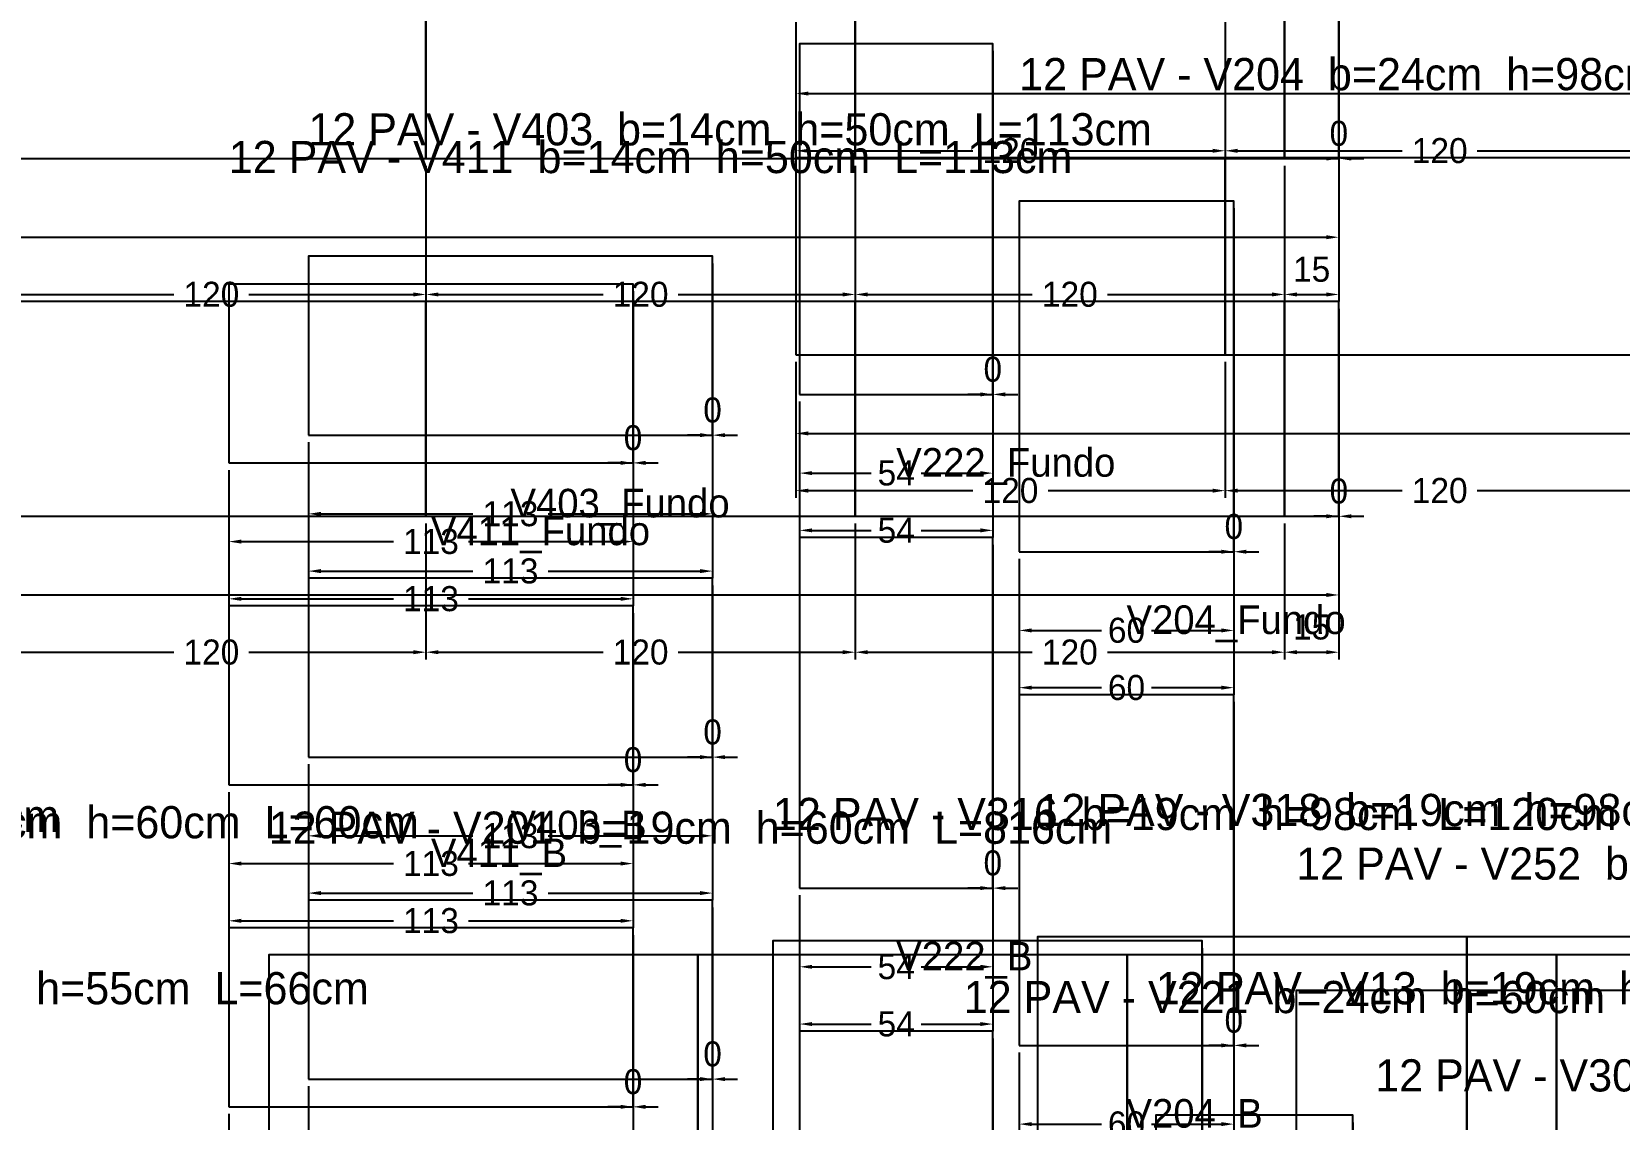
# Model space of a CAD drawing. Header units: metres. Extents: x 946 to 6411, y 1397 to 3666.
# Drawn here: x 2185.2 to 2629.1, y 2479.6 to 2783.5 of the extents above; entities that cross this region are included whole.
import ezdxf

# ---------------------------------------------------------------- set-up
doc = ezdxf.new("R2010")
doc.units = ezdxf.units.M
doc.layers.add('COTA', color=3, linetype='Continuous')
doc.dimstyles.new('COTA_VIG', dxfattribs={"dimtxt": 7, "dimasz": 3.5, "dimexe": 2, "dimexo": 2, "dimgap": 1.5, "dimtad": 1, "dimdec": 1, "dimcen": 2.5, "dimclrd": 3, "dimclre": 3, "dimclrt": 3, "dimazin": 3, "dimtfac": 1, "dimtmove": 0, "dimatfit": 3})

# ---------------------------------------------------------------- blocks, each defined once
blk = doc.blocks.new('_CLOSEDFILLED')
at = {"color": 0, "linetype": 'BYBLOCK'}
blk.add_solid([(-1, 0.16), (0, 0), (-1, -0.16)], dxfattribs=at)
blk = doc.blocks.new('*D364')
at = {"color": 3}
for p, q in [((2398.86, 2691.27), (2398.86, 2669.27)), ((3219.86, 2691.27), (3219.86, 2669.27)), ((2402.36, 2671.27), (2798.86, 2671.27)), ((2819.86, 2671.27), (3216.36, 2671.27))]:
    blk.add_line(p, q, dxfattribs=at)
at = {"layer": 'Defpoints'}
for p in [(2398.86, 2693.27), (3219.86, 2693.27), (2398.86, 2671.27)]:
    blk.add_point(p, dxfattribs=at)
at = {"layer": 'COTA', "color": 3, "xscale": 3.5, "yscale": 3.5, "rotation": 180}
blk.add_blockref('_CLOSEDFILLED', (2398.86, 2671.27), dxfattribs=at)
at = {"layer": 'COTA', "color": 3, "xscale": 3.5, "yscale": 3.5}
blk.add_blockref('_CLOSEDFILLED', (3219.86, 2671.27), dxfattribs=at)
at = {"layer": 'COTA', "color": 3, "insert": (2809.36, 2671.27), "char_height": 7, "attachment_point": 5}
blk.add_mtext('821', dxfattribs=at)
blk = doc.blocks.new('*D365')
at = {"color": 3}
for p, q in [((2398.86, 2691.27), (2398.86, 2653.27)), ((2518.86, 2691.27), (2518.86, 2653.27)), ((2402.36, 2655.27), (2448.36, 2655.27)), ((2469.36, 2655.27), (2515.36, 2655.27))]:
    blk.add_line(p, q, dxfattribs=at)
at = {"layer": 'Defpoints'}
for p in [(2398.86, 2693.27), (2518.86, 2693.27), (2398.86, 2655.27)]:
    blk.add_point(p, dxfattribs=at)
at = {"layer": 'COTA', "color": 3, "xscale": 3.5, "yscale": 3.5, "rotation": 180}
blk.add_blockref('_CLOSEDFILLED', (2398.86, 2655.27), dxfattribs=at)
at = {"layer": 'COTA', "color": 3, "xscale": 3.5, "yscale": 3.5}
blk.add_blockref('_CLOSEDFILLED', (2518.86, 2655.27), dxfattribs=at)
at = {"layer": 'COTA', "color": 3, "insert": (2458.86, 2655.27), "char_height": 7, "attachment_point": 5}
blk.add_mtext('120', dxfattribs=at)
blk = doc.blocks.new('*D366')
at = {"color": 3}
for p, q in [((2518.86, 2691.27), (2518.86, 2653.27)), ((2638.86, 2691.27), (2638.86, 2653.27)), ((2522.36, 2655.27), (2568.36, 2655.27)), ((2589.36, 2655.27), (2635.36, 2655.27))]:
    blk.add_line(p, q, dxfattribs=at)
at = {"layer": 'Defpoints'}
for p in [(2518.86, 2693.27), (2638.86, 2693.27), (2518.86, 2655.27)]:
    blk.add_point(p, dxfattribs=at)
at = {"layer": 'COTA', "color": 3, "xscale": 3.5, "yscale": 3.5, "rotation": 180}
blk.add_blockref('_CLOSEDFILLED', (2518.86, 2655.27), dxfattribs=at)
at = {"layer": 'COTA', "color": 3, "xscale": 3.5, "yscale": 3.5}
blk.add_blockref('_CLOSEDFILLED', (2638.86, 2655.27), dxfattribs=at)
at = {"layer": 'COTA', "color": 3, "insert": (2578.86, 2655.27), "char_height": 7, "attachment_point": 5}
blk.add_mtext('120', dxfattribs=at)
blk = doc.blocks.new('*D373')
at = {"color": 3}
for p, q in [((2398.86, 2786.27), (2398.86, 2764.27)), ((3219.86, 2786.27), (3219.86, 2764.27)), ((2402.36, 2766.27), (2798.86, 2766.27)), ((2819.86, 2766.27), (3216.36, 2766.27))]:
    blk.add_line(p, q, dxfattribs=at)
at = {"layer": 'Defpoints'}
for p in [(2398.86, 2788.27), (3219.86, 2788.27), (2398.86, 2766.27)]:
    blk.add_point(p, dxfattribs=at)
at = {"layer": 'COTA', "color": 3, "xscale": 3.5, "yscale": 3.5, "rotation": 180}
blk.add_blockref('_CLOSEDFILLED', (2398.86, 2766.27), dxfattribs=at)
at = {"layer": 'COTA', "color": 3, "xscale": 3.5, "yscale": 3.5}
blk.add_blockref('_CLOSEDFILLED', (3219.86, 2766.27), dxfattribs=at)
at = {"layer": 'COTA', "color": 3, "insert": (2809.36, 2766.27), "char_height": 7, "attachment_point": 5}
blk.add_mtext('821', dxfattribs=at)
blk = doc.blocks.new('*D374')
at = {"color": 3}
for p, q in [((2398.86, 2786.27), (2398.86, 2748.27)), ((2518.86, 2786.27), (2518.86, 2748.27)), ((2402.36, 2750.27), (2448.36, 2750.27)), ((2469.36, 2750.27), (2515.36, 2750.27))]:
    blk.add_line(p, q, dxfattribs=at)
at = {"layer": 'Defpoints'}
for p in [(2398.86, 2788.27), (2518.86, 2788.27), (2398.86, 2750.27)]:
    blk.add_point(p, dxfattribs=at)
at = {"layer": 'COTA', "color": 3, "xscale": 3.5, "yscale": 3.5, "rotation": 180}
blk.add_blockref('_CLOSEDFILLED', (2398.86, 2750.27), dxfattribs=at)
at = {"layer": 'COTA', "color": 3, "xscale": 3.5, "yscale": 3.5}
blk.add_blockref('_CLOSEDFILLED', (2518.86, 2750.27), dxfattribs=at)
at = {"layer": 'COTA', "color": 3, "insert": (2458.86, 2750.27), "char_height": 7, "attachment_point": 5}
blk.add_mtext('120', dxfattribs=at)
blk = doc.blocks.new('*D375')
at = {"color": 3}
for p, q in [((2518.86, 2786.27), (2518.86, 2748.27)), ((2638.86, 2786.27), (2638.86, 2748.27)), ((2522.36, 2750.27), (2568.36, 2750.27)), ((2589.36, 2750.27), (2635.36, 2750.27))]:
    blk.add_line(p, q, dxfattribs=at)
at = {"layer": 'Defpoints'}
for p in [(2518.86, 2788.27), (2638.86, 2788.27), (2518.86, 2750.27)]:
    blk.add_point(p, dxfattribs=at)
at = {"layer": 'COTA', "color": 3, "xscale": 3.5, "yscale": 3.5, "rotation": 180}
blk.add_blockref('_CLOSEDFILLED', (2518.86, 2750.27), dxfattribs=at)
at = {"layer": 'COTA', "color": 3, "xscale": 3.5, "yscale": 3.5}
blk.add_blockref('_CLOSEDFILLED', (2638.86, 2750.27), dxfattribs=at)
at = {"layer": 'COTA', "color": 3, "insert": (2578.86, 2750.27), "char_height": 7, "attachment_point": 5}
blk.add_mtext('120', dxfattribs=at)
blk = doc.blocks.new('*D841')
at = {"color": 3}
for p, q in [((2461.3, 2498.2), (2461.3, 2476.2)), ((2521.3, 2498.2), (2521.3, 2476.2)), ((2464.8, 2478.2), (2484.3, 2478.2)), ((2498.3, 2478.2), (2517.8, 2478.2))]:
    blk.add_line(p, q, dxfattribs=at)
at = {"layer": 'Defpoints'}
for p in [(2461.3, 2500.2), (2521.3, 2500.2), (2461.3, 2478.2)]:
    blk.add_point(p, dxfattribs=at)
at = {"layer": 'COTA', "color": 3, "xscale": 3.5, "yscale": 3.5, "rotation": 180}
blk.add_blockref('_CLOSEDFILLED', (2461.3, 2478.2), dxfattribs=at)
at = {"layer": 'COTA', "color": 3, "xscale": 3.5, "yscale": 3.5}
blk.add_blockref('_CLOSEDFILLED', (2521.3, 2478.2), dxfattribs=at)
at = {"layer": 'COTA', "color": 3, "insert": (2491.3, 2478.2), "char_height": 7, "attachment_point": 5}
blk.add_mtext('60', dxfattribs=at)
blk = doc.blocks.new('*D842')
at = {"color": 3}
for p, q in [((2461.3, 2498.2), (2461.3, 2460.2)), ((2521.3, 2498.2), (2521.3, 2460.2)), ((2464.8, 2462.2), (2484.3, 2462.2)), ((2498.3, 2462.2), (2517.8, 2462.2))]:
    blk.add_line(p, q, dxfattribs=at)
at = {"layer": 'Defpoints'}
for p in [(2461.3, 2500.2), (2521.3, 2500.2), (2461.3, 2462.2)]:
    blk.add_point(p, dxfattribs=at)
at = {"layer": 'COTA', "color": 3, "xscale": 3.5, "yscale": 3.5, "rotation": 180}
blk.add_blockref('_CLOSEDFILLED', (2461.3, 2462.2), dxfattribs=at)
at = {"layer": 'COTA', "color": 3, "xscale": 3.5, "yscale": 3.5}
blk.add_blockref('_CLOSEDFILLED', (2521.3, 2462.2), dxfattribs=at)
at = {"layer": 'COTA', "color": 3, "insert": (2491.3, 2462.2), "char_height": 7, "attachment_point": 5}
blk.add_mtext('60', dxfattribs=at)
blk = doc.blocks.new('*D844')
at = {"color": 3}
for p, q in [((2461.3, 2636.2), (2461.3, 2614.2)), ((2521.3, 2636.2), (2521.3, 2614.2)), ((2464.8, 2616.2), (2484.3, 2616.2)), ((2498.3, 2616.2), (2517.8, 2616.2))]:
    blk.add_line(p, q, dxfattribs=at)
at = {"layer": 'Defpoints'}
for p in [(2461.3, 2638.2), (2521.3, 2638.2), (2461.3, 2616.2)]:
    blk.add_point(p, dxfattribs=at)
at = {"layer": 'COTA', "color": 3, "xscale": 3.5, "yscale": 3.5, "rotation": 180}
blk.add_blockref('_CLOSEDFILLED', (2461.3, 2616.2), dxfattribs=at)
at = {"layer": 'COTA', "color": 3, "xscale": 3.5, "yscale": 3.5}
blk.add_blockref('_CLOSEDFILLED', (2521.3, 2616.2), dxfattribs=at)
at = {"layer": 'COTA', "color": 3, "insert": (2491.3, 2616.2), "char_height": 7, "attachment_point": 5}
blk.add_mtext('60', dxfattribs=at)
blk = doc.blocks.new('*D845')
at = {"color": 3}
for p, q in [((2461.3, 2636.2), (2461.3, 2598.2)), ((2521.3, 2636.2), (2521.3, 2598.2)), ((2464.8, 2600.2), (2484.3, 2600.2)), ((2498.3, 2600.2), (2517.8, 2600.2))]:
    blk.add_line(p, q, dxfattribs=at)
at = {"layer": 'Defpoints'}
for p in [(2461.3, 2638.2), (2521.3, 2638.2), (2461.3, 2600.2)]:
    blk.add_point(p, dxfattribs=at)
at = {"layer": 'COTA', "color": 3, "xscale": 3.5, "yscale": 3.5, "rotation": 180}
blk.add_blockref('_CLOSEDFILLED', (2461.3, 2600.2), dxfattribs=at)
at = {"layer": 'COTA', "color": 3, "xscale": 3.5, "yscale": 3.5}
blk.add_blockref('_CLOSEDFILLED', (2521.3, 2600.2), dxfattribs=at)
at = {"layer": 'COTA', "color": 3, "insert": (2491.3, 2600.2), "char_height": 7, "attachment_point": 5}
blk.add_mtext('60', dxfattribs=at)
blk = doc.blocks.new('*D1027')
at = {"color": 3}
for p, q in [((2399.92, 2542.17), (2399.92, 2520.17)), ((2453.92, 2542.17), (2453.92, 2520.17)), ((2403.42, 2522.17), (2419.92, 2522.17)), ((2433.92, 2522.17), (2450.42, 2522.17))]:
    blk.add_line(p, q, dxfattribs=at)
at = {"layer": 'Defpoints'}
for p in [(2399.92, 2544.17), (2453.92, 2544.17), (2399.92, 2522.17)]:
    blk.add_point(p, dxfattribs=at)
at = {"layer": 'COTA', "color": 3, "xscale": 3.5, "yscale": 3.5, "rotation": 180}
blk.add_blockref('_CLOSEDFILLED', (2399.92, 2522.17), dxfattribs=at)
at = {"layer": 'COTA', "color": 3, "xscale": 3.5, "yscale": 3.5}
blk.add_blockref('_CLOSEDFILLED', (2453.92, 2522.17), dxfattribs=at)
at = {"layer": 'COTA', "color": 3, "insert": (2426.92, 2522.17), "char_height": 7, "attachment_point": 5}
blk.add_mtext('54', dxfattribs=at)
blk = doc.blocks.new('*D1028')
at = {"color": 3}
for p, q in [((2399.92, 2542.17), (2399.92, 2504.17)), ((2453.92, 2542.17), (2453.92, 2504.17)), ((2403.42, 2506.17), (2419.92, 2506.17)), ((2433.92, 2506.17), (2450.42, 2506.17))]:
    blk.add_line(p, q, dxfattribs=at)
at = {"layer": 'Defpoints'}
for p in [(2399.92, 2544.17), (2453.92, 2544.17), (2399.92, 2506.17)]:
    blk.add_point(p, dxfattribs=at)
at = {"layer": 'COTA', "color": 3, "xscale": 3.5, "yscale": 3.5, "rotation": 180}
blk.add_blockref('_CLOSEDFILLED', (2399.92, 2506.17), dxfattribs=at)
at = {"layer": 'COTA', "color": 3, "xscale": 3.5, "yscale": 3.5}
blk.add_blockref('_CLOSEDFILLED', (2453.92, 2506.17), dxfattribs=at)
at = {"layer": 'COTA', "color": 3, "insert": (2426.92, 2506.17), "char_height": 7, "attachment_point": 5}
blk.add_mtext('54', dxfattribs=at)
blk = doc.blocks.new('*D1030')
at = {"color": 3}
for p, q in [((2399.92, 2680.17), (2399.92, 2658.17)), ((2453.92, 2680.17), (2453.92, 2658.17)), ((2403.42, 2660.17), (2419.92, 2660.17)), ((2433.92, 2660.17), (2450.42, 2660.17))]:
    blk.add_line(p, q, dxfattribs=at)
at = {"layer": 'Defpoints'}
for p in [(2399.92, 2682.17), (2453.92, 2682.17), (2399.92, 2660.17)]:
    blk.add_point(p, dxfattribs=at)
at = {"layer": 'COTA', "color": 3, "xscale": 3.5, "yscale": 3.5, "rotation": 180}
blk.add_blockref('_CLOSEDFILLED', (2399.92, 2660.17), dxfattribs=at)
at = {"layer": 'COTA', "color": 3, "xscale": 3.5, "yscale": 3.5}
blk.add_blockref('_CLOSEDFILLED', (2453.92, 2660.17), dxfattribs=at)
at = {"layer": 'COTA', "color": 3, "insert": (2426.92, 2660.17), "char_height": 7, "attachment_point": 5}
blk.add_mtext('54', dxfattribs=at)
blk = doc.blocks.new('*D1031')
at = {"color": 3}
for p, q in [((2399.92, 2680.17), (2399.92, 2642.17)), ((2453.92, 2680.17), (2453.92, 2642.17)), ((2403.42, 2644.17), (2419.92, 2644.17)), ((2433.92, 2644.17), (2450.42, 2644.17))]:
    blk.add_line(p, q, dxfattribs=at)
at = {"layer": 'Defpoints'}
for p in [(2399.92, 2682.17), (2453.92, 2682.17), (2399.92, 2644.17)]:
    blk.add_point(p, dxfattribs=at)
at = {"layer": 'COTA', "color": 3, "xscale": 3.5, "yscale": 3.5, "rotation": 180}
blk.add_blockref('_CLOSEDFILLED', (2399.92, 2644.17), dxfattribs=at)
at = {"layer": 'COTA', "color": 3, "xscale": 3.5, "yscale": 3.5}
blk.add_blockref('_CLOSEDFILLED', (2453.92, 2644.17), dxfattribs=at)
at = {"layer": 'COTA', "color": 3, "insert": (2426.92, 2644.17), "char_height": 7, "attachment_point": 5}
blk.add_mtext('54', dxfattribs=at)
blk = doc.blocks.new('*D1717')
at = {"color": 3}
for p, q in [((1695.46, 2646.11), (1695.46, 2624.11)), ((2550.66, 2646.11), (2550.66, 2624.11)), ((1698.96, 2626.11), (2112.56, 2626.11)), ((2133.56, 2626.11), (2547.16, 2626.11))]:
    blk.add_line(p, q, dxfattribs=at)
at = {"layer": 'Defpoints'}
for p in [(1695.46, 2648.11), (2550.66, 2648.11), (1695.46, 2626.11)]:
    blk.add_point(p, dxfattribs=at)
at = {"layer": 'COTA', "color": 3, "xscale": 3.5, "yscale": 3.5, "rotation": 180}
blk.add_blockref('_CLOSEDFILLED', (1695.46, 2626.11), dxfattribs=at)
at = {"layer": 'COTA', "color": 3, "xscale": 3.5, "yscale": 3.5}
blk.add_blockref('_CLOSEDFILLED', (2550.66, 2626.11), dxfattribs=at)
at = {"layer": 'COTA', "color": 3, "insert": (2123.06, 2626.11), "char_height": 7, "attachment_point": 5}
blk.add_mtext('855', dxfattribs=at)
blk = doc.blocks.new('*D1722')
at = {"color": 3}
for p, q in [((2175.46, 2646.11), (2175.46, 2608.11)), ((2295.46, 2646.11), (2295.46, 2608.11)), ((2178.96, 2610.11), (2224.96, 2610.11)), ((2245.96, 2610.11), (2291.96, 2610.11))]:
    blk.add_line(p, q, dxfattribs=at)
at = {"layer": 'Defpoints'}
for p in [(2175.46, 2648.11), (2295.46, 2648.11), (2175.46, 2610.11)]:
    blk.add_point(p, dxfattribs=at)
at = {"layer": 'COTA', "color": 3, "xscale": 3.5, "yscale": 3.5, "rotation": 180}
blk.add_blockref('_CLOSEDFILLED', (2175.46, 2610.11), dxfattribs=at)
at = {"layer": 'COTA', "color": 3, "xscale": 3.5, "yscale": 3.5}
blk.add_blockref('_CLOSEDFILLED', (2295.46, 2610.11), dxfattribs=at)
at = {"layer": 'COTA', "color": 3, "insert": (2235.46, 2610.11), "char_height": 7, "attachment_point": 5}
blk.add_mtext('120', dxfattribs=at)
blk = doc.blocks.new('*D1723')
at = {"color": 3}
for p, q in [((2295.46, 2646.11), (2295.46, 2608.11)), ((2415.46, 2646.11), (2415.46, 2608.11)), ((2298.96, 2610.11), (2344.96, 2610.11)), ((2365.96, 2610.11), (2411.96, 2610.11))]:
    blk.add_line(p, q, dxfattribs=at)
at = {"layer": 'Defpoints'}
for p in [(2295.46, 2648.11), (2415.46, 2648.11), (2295.46, 2610.11)]:
    blk.add_point(p, dxfattribs=at)
at = {"layer": 'COTA', "color": 3, "xscale": 3.5, "yscale": 3.5, "rotation": 180}
blk.add_blockref('_CLOSEDFILLED', (2295.46, 2610.11), dxfattribs=at)
at = {"layer": 'COTA', "color": 3, "xscale": 3.5, "yscale": 3.5}
blk.add_blockref('_CLOSEDFILLED', (2415.46, 2610.11), dxfattribs=at)
at = {"layer": 'COTA', "color": 3, "insert": (2355.46, 2610.11), "char_height": 7, "attachment_point": 5}
blk.add_mtext('120', dxfattribs=at)
blk = doc.blocks.new('*D1724')
at = {"color": 3}
for p, q in [((2415.46, 2646.11), (2415.46, 2608.11)), ((2535.46, 2646.11), (2535.46, 2608.11)), ((2418.96, 2610.11), (2464.96, 2610.11)), ((2485.96, 2610.11), (2531.96, 2610.11))]:
    blk.add_line(p, q, dxfattribs=at)
at = {"layer": 'Defpoints'}
for p in [(2415.46, 2648.11), (2535.46, 2648.11), (2415.46, 2610.11)]:
    blk.add_point(p, dxfattribs=at)
at = {"layer": 'COTA', "color": 3, "xscale": 3.5, "yscale": 3.5, "rotation": 180}
blk.add_blockref('_CLOSEDFILLED', (2415.46, 2610.11), dxfattribs=at)
at = {"layer": 'COTA', "color": 3, "xscale": 3.5, "yscale": 3.5}
blk.add_blockref('_CLOSEDFILLED', (2535.46, 2610.11), dxfattribs=at)
at = {"layer": 'COTA', "color": 3, "insert": (2475.46, 2610.11), "char_height": 7, "attachment_point": 5}
blk.add_mtext('120', dxfattribs=at)
blk = doc.blocks.new('*D1725')
at = {"color": 3}
for p, q in [((2535.46, 2646.11), (2535.46, 2608.11)), ((2550.66, 2646.11), (2550.66, 2608.11)), ((2538.96, 2610.11), (2547.16, 2610.11))]:
    blk.add_line(p, q, dxfattribs=at)
at = {"layer": 'Defpoints'}
for p in [(2535.46, 2648.11), (2550.66, 2648.11), (2535.46, 2610.11)]:
    blk.add_point(p, dxfattribs=at)
at = {"layer": 'COTA', "color": 3, "xscale": 3.5, "yscale": 3.5, "rotation": 180}
blk.add_blockref('_CLOSEDFILLED', (2535.46, 2610.11), dxfattribs=at)
at = {"layer": 'COTA', "color": 3, "xscale": 3.5, "yscale": 3.5}
blk.add_blockref('_CLOSEDFILLED', (2550.66, 2610.11), dxfattribs=at)
at = {"layer": 'COTA', "color": 3, "insert": (2543.06, 2617.11), "char_height": 7, "attachment_point": 5}
blk.add_mtext('15', dxfattribs=at)
blk = doc.blocks.new('*D1727')
at = {"color": 3}
for p, q in [((1695.46, 2746.11), (1695.46, 2724.11)), ((2550.66, 2746.11), (2550.66, 2724.11)), ((1698.96, 2726.11), (2112.56, 2726.11)), ((2133.56, 2726.11), (2547.16, 2726.11))]:
    blk.add_line(p, q, dxfattribs=at)
at = {"layer": 'Defpoints'}
for p in [(1695.46, 2748.11), (2550.66, 2748.11), (1695.46, 2726.11)]:
    blk.add_point(p, dxfattribs=at)
at = {"layer": 'COTA', "color": 3, "xscale": 3.5, "yscale": 3.5, "rotation": 180}
blk.add_blockref('_CLOSEDFILLED', (1695.46, 2726.11), dxfattribs=at)
at = {"layer": 'COTA', "color": 3, "xscale": 3.5, "yscale": 3.5}
blk.add_blockref('_CLOSEDFILLED', (2550.66, 2726.11), dxfattribs=at)
at = {"layer": 'COTA', "color": 3, "insert": (2123.06, 2726.11), "char_height": 7, "attachment_point": 5}
blk.add_mtext('855', dxfattribs=at)
blk = doc.blocks.new('*D1732')
at = {"color": 3}
for p, q in [((2175.46, 2746.11), (2175.46, 2708.11)), ((2295.46, 2746.11), (2295.46, 2708.11)), ((2178.96, 2710.11), (2224.96, 2710.11)), ((2245.96, 2710.11), (2291.96, 2710.11))]:
    blk.add_line(p, q, dxfattribs=at)
at = {"layer": 'Defpoints'}
for p in [(2175.46, 2748.11), (2295.46, 2748.11), (2175.46, 2710.11)]:
    blk.add_point(p, dxfattribs=at)
at = {"layer": 'COTA', "color": 3, "xscale": 3.5, "yscale": 3.5, "rotation": 180}
blk.add_blockref('_CLOSEDFILLED', (2175.46, 2710.11), dxfattribs=at)
at = {"layer": 'COTA', "color": 3, "xscale": 3.5, "yscale": 3.5}
blk.add_blockref('_CLOSEDFILLED', (2295.46, 2710.11), dxfattribs=at)
at = {"layer": 'COTA', "color": 3, "insert": (2235.46, 2710.11), "char_height": 7, "attachment_point": 5}
blk.add_mtext('120', dxfattribs=at)
blk = doc.blocks.new('*D1733')
at = {"color": 3}
for p, q in [((2295.46, 2746.11), (2295.46, 2708.11)), ((2415.46, 2746.11), (2415.46, 2708.11)), ((2298.96, 2710.11), (2344.96, 2710.11)), ((2365.96, 2710.11), (2411.96, 2710.11))]:
    blk.add_line(p, q, dxfattribs=at)
at = {"layer": 'Defpoints'}
for p in [(2295.46, 2748.11), (2415.46, 2748.11), (2295.46, 2710.11)]:
    blk.add_point(p, dxfattribs=at)
at = {"layer": 'COTA', "color": 3, "xscale": 3.5, "yscale": 3.5, "rotation": 180}
blk.add_blockref('_CLOSEDFILLED', (2295.46, 2710.11), dxfattribs=at)
at = {"layer": 'COTA', "color": 3, "xscale": 3.5, "yscale": 3.5}
blk.add_blockref('_CLOSEDFILLED', (2415.46, 2710.11), dxfattribs=at)
at = {"layer": 'COTA', "color": 3, "insert": (2355.46, 2710.11), "char_height": 7, "attachment_point": 5}
blk.add_mtext('120', dxfattribs=at)
blk = doc.blocks.new('*D1734')
at = {"color": 3}
for p, q in [((2415.46, 2746.11), (2415.46, 2708.11)), ((2535.46, 2746.11), (2535.46, 2708.11)), ((2418.96, 2710.11), (2464.96, 2710.11)), ((2485.96, 2710.11), (2531.96, 2710.11))]:
    blk.add_line(p, q, dxfattribs=at)
at = {"layer": 'Defpoints'}
for p in [(2415.46, 2748.11), (2535.46, 2748.11), (2415.46, 2710.11)]:
    blk.add_point(p, dxfattribs=at)
at = {"layer": 'COTA', "color": 3, "xscale": 3.5, "yscale": 3.5, "rotation": 180}
blk.add_blockref('_CLOSEDFILLED', (2415.46, 2710.11), dxfattribs=at)
at = {"layer": 'COTA', "color": 3, "xscale": 3.5, "yscale": 3.5}
blk.add_blockref('_CLOSEDFILLED', (2535.46, 2710.11), dxfattribs=at)
at = {"layer": 'COTA', "color": 3, "insert": (2475.46, 2710.11), "char_height": 7, "attachment_point": 5}
blk.add_mtext('120', dxfattribs=at)
blk = doc.blocks.new('*D1735')
at = {"color": 3}
for p, q in [((2535.46, 2746.11), (2535.46, 2708.11)), ((2550.66, 2746.11), (2550.66, 2708.11)), ((2538.96, 2710.11), (2547.16, 2710.11))]:
    blk.add_line(p, q, dxfattribs=at)
at = {"layer": 'Defpoints'}
for p in [(2535.46, 2748.11), (2550.66, 2748.11), (2535.46, 2710.11)]:
    blk.add_point(p, dxfattribs=at)
at = {"layer": 'COTA', "color": 3, "xscale": 3.5, "yscale": 3.5, "rotation": 180}
blk.add_blockref('_CLOSEDFILLED', (2535.46, 2710.11), dxfattribs=at)
at = {"layer": 'COTA', "color": 3, "xscale": 3.5, "yscale": 3.5}
blk.add_blockref('_CLOSEDFILLED', (2550.66, 2710.11), dxfattribs=at)
at = {"layer": 'COTA', "color": 3, "insert": (2543.06, 2717.11), "char_height": 7, "attachment_point": 5}
blk.add_mtext('15', dxfattribs=at)
blk = doc.blocks.new('*D1762')
at = {"color": 3}
for p, q in [((2262.58, 2488.78), (2262.58, 2466.78)), ((2375.58, 2488.78), (2375.58, 2466.78)), ((2266.08, 2468.78), (2308.58, 2468.78)), ((2329.58, 2468.78), (2372.08, 2468.78))]:
    blk.add_line(p, q, dxfattribs=at)
at = {"layer": 'Defpoints'}
for p in [(2262.58, 2490.78), (2375.58, 2490.78), (2262.58, 2468.78)]:
    blk.add_point(p, dxfattribs=at)
at = {"layer": 'COTA', "color": 3, "xscale": 3.5, "yscale": 3.5, "rotation": 180}
blk.add_blockref('_CLOSEDFILLED', (2262.58, 2468.78), dxfattribs=at)
at = {"layer": 'COTA', "color": 3, "xscale": 3.5, "yscale": 3.5}
blk.add_blockref('_CLOSEDFILLED', (2375.58, 2468.78), dxfattribs=at)
at = {"layer": 'COTA', "color": 3, "insert": (2319.08, 2468.78), "char_height": 7, "attachment_point": 5}
blk.add_mtext('113', dxfattribs=at)
blk = doc.blocks.new('*D1763')
at = {"color": 3}
for p, q in [((2262.58, 2488.78), (2262.58, 2450.78)), ((2375.58, 2488.78), (2375.58, 2450.78)), ((2266.08, 2452.78), (2308.58, 2452.78)), ((2329.58, 2452.78), (2372.08, 2452.78))]:
    blk.add_line(p, q, dxfattribs=at)
at = {"layer": 'Defpoints'}
for p in [(2262.58, 2490.78), (2375.58, 2490.78), (2262.58, 2452.78)]:
    blk.add_point(p, dxfattribs=at)
at = {"layer": 'COTA', "color": 3, "xscale": 3.5, "yscale": 3.5, "rotation": 180}
blk.add_blockref('_CLOSEDFILLED', (2262.58, 2452.78), dxfattribs=at)
at = {"layer": 'COTA', "color": 3, "xscale": 3.5, "yscale": 3.5}
blk.add_blockref('_CLOSEDFILLED', (2375.58, 2452.78), dxfattribs=at)
at = {"layer": 'COTA', "color": 3, "insert": (2319.08, 2452.78), "char_height": 7, "attachment_point": 5}
blk.add_mtext('113', dxfattribs=at)
blk = doc.blocks.new('*D1765')
at = {"color": 3}
for p, q in [((2262.58, 2578.78), (2262.58, 2556.78)), ((2375.58, 2578.78), (2375.58, 2556.78)), ((2266.08, 2558.78), (2308.58, 2558.78)), ((2329.58, 2558.78), (2372.08, 2558.78))]:
    blk.add_line(p, q, dxfattribs=at)
at = {"layer": 'Defpoints'}
for p in [(2262.58, 2580.78), (2375.58, 2580.78), (2262.58, 2558.78)]:
    blk.add_point(p, dxfattribs=at)
at = {"layer": 'COTA', "color": 3, "xscale": 3.5, "yscale": 3.5, "rotation": 180}
blk.add_blockref('_CLOSEDFILLED', (2262.58, 2558.78), dxfattribs=at)
at = {"layer": 'COTA', "color": 3, "xscale": 3.5, "yscale": 3.5}
blk.add_blockref('_CLOSEDFILLED', (2375.58, 2558.78), dxfattribs=at)
at = {"layer": 'COTA', "color": 3, "insert": (2319.08, 2558.78), "char_height": 7, "attachment_point": 5}
blk.add_mtext('113', dxfattribs=at)
blk = doc.blocks.new('*D1766')
at = {"color": 3}
for p, q in [((2262.58, 2578.78), (2262.58, 2540.78)), ((2375.58, 2578.78), (2375.58, 2540.78)), ((2266.08, 2542.78), (2308.58, 2542.78)), ((2329.58, 2542.78), (2372.08, 2542.78))]:
    blk.add_line(p, q, dxfattribs=at)
at = {"layer": 'Defpoints'}
for p in [(2262.58, 2580.78), (2375.58, 2580.78), (2262.58, 2542.78)]:
    blk.add_point(p, dxfattribs=at)
at = {"layer": 'COTA', "color": 3, "xscale": 3.5, "yscale": 3.5, "rotation": 180}
blk.add_blockref('_CLOSEDFILLED', (2262.58, 2542.78), dxfattribs=at)
at = {"layer": 'COTA', "color": 3, "xscale": 3.5, "yscale": 3.5}
blk.add_blockref('_CLOSEDFILLED', (2375.58, 2542.78), dxfattribs=at)
at = {"layer": 'COTA', "color": 3, "insert": (2319.08, 2542.78), "char_height": 7, "attachment_point": 5}
blk.add_mtext('113', dxfattribs=at)
blk = doc.blocks.new('*D1768')
at = {"color": 3}
for p, q in [((2262.58, 2668.78), (2262.58, 2646.78)), ((2375.58, 2668.78), (2375.58, 2646.78)), ((2266.08, 2648.78), (2308.58, 2648.78)), ((2329.58, 2648.78), (2372.08, 2648.78))]:
    blk.add_line(p, q, dxfattribs=at)
at = {"layer": 'Defpoints'}
for p in [(2262.58, 2670.78), (2375.58, 2670.78), (2262.58, 2648.78)]:
    blk.add_point(p, dxfattribs=at)
at = {"layer": 'COTA', "color": 3, "xscale": 3.5, "yscale": 3.5, "rotation": 180}
blk.add_blockref('_CLOSEDFILLED', (2262.58, 2648.78), dxfattribs=at)
at = {"layer": 'COTA', "color": 3, "xscale": 3.5, "yscale": 3.5}
blk.add_blockref('_CLOSEDFILLED', (2375.58, 2648.78), dxfattribs=at)
at = {"layer": 'COTA', "color": 3, "insert": (2319.08, 2648.78), "char_height": 7, "attachment_point": 5}
blk.add_mtext('113', dxfattribs=at)
blk = doc.blocks.new('*D1769')
at = {"color": 3}
for p, q in [((2262.58, 2668.78), (2262.58, 2630.78)), ((2375.58, 2668.78), (2375.58, 2630.78)), ((2266.08, 2632.78), (2308.58, 2632.78)), ((2329.58, 2632.78), (2372.08, 2632.78))]:
    blk.add_line(p, q, dxfattribs=at)
at = {"layer": 'Defpoints'}
for p in [(2262.58, 2670.78), (2375.58, 2670.78), (2262.58, 2632.78)]:
    blk.add_point(p, dxfattribs=at)
at = {"layer": 'COTA', "color": 3, "xscale": 3.5, "yscale": 3.5, "rotation": 180}
blk.add_blockref('_CLOSEDFILLED', (2262.58, 2632.78), dxfattribs=at)
at = {"layer": 'COTA', "color": 3, "xscale": 3.5, "yscale": 3.5}
blk.add_blockref('_CLOSEDFILLED', (2375.58, 2632.78), dxfattribs=at)
at = {"layer": 'COTA', "color": 3, "insert": (2319.08, 2632.78), "char_height": 7, "attachment_point": 5}
blk.add_mtext('113', dxfattribs=at)
blk = doc.blocks.new('*D1924')
at = {"color": 3}
for p, q in [((2240.34, 2481.03), (2240.34, 2459.03)), ((2353.34, 2481.03), (2353.34, 2459.03)), ((2243.84, 2461.03), (2286.34, 2461.03)), ((2307.34, 2461.03), (2349.84, 2461.03))]:
    blk.add_line(p, q, dxfattribs=at)
at = {"layer": 'Defpoints'}
for p in [(2240.34, 2483.03), (2353.34, 2483.03), (2240.34, 2461.03)]:
    blk.add_point(p, dxfattribs=at)
at = {"layer": 'COTA', "color": 3, "xscale": 3.5, "yscale": 3.5, "rotation": 180}
blk.add_blockref('_CLOSEDFILLED', (2240.34, 2461.03), dxfattribs=at)
at = {"layer": 'COTA', "color": 3, "xscale": 3.5, "yscale": 3.5}
blk.add_blockref('_CLOSEDFILLED', (2353.34, 2461.03), dxfattribs=at)
at = {"layer": 'COTA', "color": 3, "insert": (2296.84, 2461.03), "char_height": 7, "attachment_point": 5}
blk.add_mtext('113', dxfattribs=at)
blk = doc.blocks.new('*D1925')
at = {"color": 3}
for p, q in [((2240.34, 2481.03), (2240.34, 2443.03)), ((2353.34, 2481.03), (2353.34, 2443.03)), ((2243.84, 2445.03), (2286.34, 2445.03)), ((2307.34, 2445.03), (2349.84, 2445.03))]:
    blk.add_line(p, q, dxfattribs=at)
at = {"layer": 'Defpoints'}
for p in [(2240.34, 2483.03), (2353.34, 2483.03), (2240.34, 2445.03)]:
    blk.add_point(p, dxfattribs=at)
at = {"layer": 'COTA', "color": 3, "xscale": 3.5, "yscale": 3.5, "rotation": 180}
blk.add_blockref('_CLOSEDFILLED', (2240.34, 2445.03), dxfattribs=at)
at = {"layer": 'COTA', "color": 3, "xscale": 3.5, "yscale": 3.5}
blk.add_blockref('_CLOSEDFILLED', (2353.34, 2445.03), dxfattribs=at)
at = {"layer": 'COTA', "color": 3, "insert": (2296.84, 2445.03), "char_height": 7, "attachment_point": 5}
blk.add_mtext('113', dxfattribs=at)
blk = doc.blocks.new('*D1927')
at = {"color": 3}
for p, q in [((2240.34, 2571.03), (2240.34, 2549.03)), ((2353.34, 2571.03), (2353.34, 2549.03)), ((2243.84, 2551.03), (2286.34, 2551.03)), ((2307.34, 2551.03), (2349.84, 2551.03))]:
    blk.add_line(p, q, dxfattribs=at)
at = {"layer": 'Defpoints'}
for p in [(2240.34, 2573.03), (2353.34, 2573.03), (2240.34, 2551.03)]:
    blk.add_point(p, dxfattribs=at)
at = {"layer": 'COTA', "color": 3, "xscale": 3.5, "yscale": 3.5, "rotation": 180}
blk.add_blockref('_CLOSEDFILLED', (2240.34, 2551.03), dxfattribs=at)
at = {"layer": 'COTA', "color": 3, "xscale": 3.5, "yscale": 3.5}
blk.add_blockref('_CLOSEDFILLED', (2353.34, 2551.03), dxfattribs=at)
at = {"layer": 'COTA', "color": 3, "insert": (2296.84, 2551.03), "char_height": 7, "attachment_point": 5}
blk.add_mtext('113', dxfattribs=at)
blk = doc.blocks.new('*D1928')
at = {"color": 3}
for p, q in [((2240.34, 2571.03), (2240.34, 2533.03)), ((2353.34, 2571.03), (2353.34, 2533.03)), ((2243.84, 2535.03), (2286.34, 2535.03)), ((2307.34, 2535.03), (2349.84, 2535.03))]:
    blk.add_line(p, q, dxfattribs=at)
at = {"layer": 'Defpoints'}
for p in [(2240.34, 2573.03), (2353.34, 2573.03), (2240.34, 2535.03)]:
    blk.add_point(p, dxfattribs=at)
at = {"layer": 'COTA', "color": 3, "xscale": 3.5, "yscale": 3.5, "rotation": 180}
blk.add_blockref('_CLOSEDFILLED', (2240.34, 2535.03), dxfattribs=at)
at = {"layer": 'COTA', "color": 3, "xscale": 3.5, "yscale": 3.5}
blk.add_blockref('_CLOSEDFILLED', (2353.34, 2535.03), dxfattribs=at)
at = {"layer": 'COTA', "color": 3, "insert": (2296.84, 2535.03), "char_height": 7, "attachment_point": 5}
blk.add_mtext('113', dxfattribs=at)
blk = doc.blocks.new('*D1930')
at = {"color": 3}
for p, q in [((2240.34, 2661.03), (2240.34, 2639.03)), ((2353.34, 2661.03), (2353.34, 2639.03)), ((2243.84, 2641.03), (2286.34, 2641.03)), ((2307.34, 2641.03), (2349.84, 2641.03))]:
    blk.add_line(p, q, dxfattribs=at)
at = {"layer": 'Defpoints'}
for p in [(2240.34, 2663.03), (2353.34, 2663.03), (2240.34, 2641.03)]:
    blk.add_point(p, dxfattribs=at)
at = {"layer": 'COTA', "color": 3, "xscale": 3.5, "yscale": 3.5, "rotation": 180}
blk.add_blockref('_CLOSEDFILLED', (2240.34, 2641.03), dxfattribs=at)
at = {"layer": 'COTA', "color": 3, "xscale": 3.5, "yscale": 3.5}
blk.add_blockref('_CLOSEDFILLED', (2353.34, 2641.03), dxfattribs=at)
at = {"layer": 'COTA', "color": 3, "insert": (2296.84, 2641.03), "char_height": 7, "attachment_point": 5}
blk.add_mtext('113', dxfattribs=at)
blk = doc.blocks.new('*D1931')
at = {"color": 3}
for p, q in [((2240.34, 2661.03), (2240.34, 2623.03)), ((2353.34, 2661.03), (2353.34, 2623.03)), ((2243.84, 2625.03), (2286.34, 2625.03)), ((2307.34, 2625.03), (2349.84, 2625.03))]:
    blk.add_line(p, q, dxfattribs=at)
at = {"layer": 'Defpoints'}
for p in [(2240.34, 2663.03), (2353.34, 2663.03), (2240.34, 2625.03)]:
    blk.add_point(p, dxfattribs=at)
at = {"layer": 'COTA', "color": 3, "xscale": 3.5, "yscale": 3.5, "rotation": 180}
blk.add_blockref('_CLOSEDFILLED', (2240.34, 2625.03), dxfattribs=at)
at = {"layer": 'COTA', "color": 3, "xscale": 3.5, "yscale": 3.5}
blk.add_blockref('_CLOSEDFILLED', (2353.34, 2625.03), dxfattribs=at)
at = {"layer": 'COTA', "color": 3, "insert": (2296.84, 2625.03), "char_height": 7, "attachment_point": 5}
blk.add_mtext('113', dxfattribs=at)

msp = doc.modelspace()

# ---------------------------------------------------------------- linework, layer by layer
at = {"layer": 'Paineis'}
for points in [[(2175.46, 2748.11), (2295.46, 2748.11), (2295.46, 2808.11), (2175.46, 2808.11)], [(2295.46, 2748.11), (2415.46, 2748.11), (2415.46, 2808.11), (2295.46, 2808.11)], [(2415.46, 2748.11), (2535.46, 2748.11), (2535.46, 2808.11), (2415.46, 2808.11)], [(2535.46, 2748.11), (2550.66, 2748.11), (2550.66, 2808.11), (2535.46, 2808.11)], [(2399.92, 2682.17), (2453.92, 2682.17), (2453.92, 2780.17), (2399.92, 2780.17)], [(2398.86, 2693.27), (2518.86, 2693.27), (2518.86, 2748.27), (2398.86, 2748.27)], [(2518.86, 2693.27), (2638.86, 2693.27), (2638.86, 2748.27), (2518.86, 2748.27)], [(2461.3, 2638.2), (2521.3, 2638.2), (2521.3, 2736.2), (2461.3, 2736.2)], [(2262.58, 2670.78), (2375.58, 2670.78), (2375.58, 2720.78), (2262.58, 2720.78)], [(2240.34, 2663.03), (2353.34, 2663.03), (2353.34, 2713.03), (2240.34, 2713.03)], [(2175.46, 2648.11), (2295.46, 2648.11), (2295.46, 2708.11), (2175.46, 2708.11)], [(2295.46, 2648.11), (2415.46, 2648.11), (2415.46, 2708.11), (2295.46, 2708.11)], [(2415.46, 2648.11), (2535.46, 2648.11), (2535.46, 2708.11), (2415.46, 2708.11)], [(2535.46, 2648.11), (2550.66, 2648.11), (2550.66, 2708.11), (2535.46, 2708.11)], [(2399.92, 2544.17), (2453.92, 2544.17), (2453.92, 2642.17), (2399.92, 2642.17)], [(2262.58, 2580.78), (2375.58, 2580.78), (2375.58, 2630.78), (2262.58, 2630.78)], [(2240.34, 2573.03), (2353.34, 2573.03), (2353.34, 2623.03), (2240.34, 2623.03)], [(2461.3, 2500.2), (2521.3, 2500.2), (2521.3, 2598.2), (2461.3, 2598.2)], [(2262.58, 2490.78), (2375.58, 2490.78), (2375.58, 2540.78), (2262.58, 2540.78)], [(2240.34, 2483.03), (2353.34, 2483.03), (2353.34, 2533.03), (2240.34, 2533.03)], [(2466.41, 2432.51), (2586.41, 2432.51), (2586.41, 2530.51), (2466.41, 2530.51)], [(2586.41, 2432.51), (2706.41, 2432.51), (2706.41, 2530.51), (2586.41, 2530.51)], [(2251.5, 2465.56), (2371.5, 2465.56), (2371.5, 2525.56), (2251.5, 2525.56)], [(2371.5, 2465.56), (2491.5, 2465.56), (2491.5, 2525.56), (2371.5, 2525.56)], [(2392.47, 2431.39), (2512.47, 2431.39), (2512.47, 2529.39), (2392.47, 2529.39)], [(2491.5, 2465.56), (2611.5, 2465.56), (2611.5, 2525.56), (2491.5, 2525.56)], [(2611.5, 2465.56), (2731.5, 2465.56), (2731.5, 2525.56), (2611.5, 2525.56)], [(2538.76, 2455.52), (2658.76, 2455.52), (2658.76, 2515.52), (2538.76, 2515.52)], [(2399.92, 2406.17), (2453.92, 2406.17), (2453.92, 2504.17), (2399.92, 2504.17)], [(2499.53, 2425.69), (2554.53, 2425.69), (2554.53, 2480.69), (2499.53, 2480.69)]]:
    msp.add_lwpolyline(points, close=True, dxfattribs=at)

# ---------------------------------------------------------------- texts
at = {"layer": 'NOMENCLATURA', "char_height": 9, "attachment_point": 1}
for s, insert in [('12 PAV - V204  b=24cm  h=98cm  L=60cm', (2461.3, 2776.2)), ('12 PAV - V403  b=14cm  h=50cm  L=113cm', (2262.58, 2760.78)), ('12 PAV - V411  b=14cm  h=50cm  L=113cm', (2240.34, 2753.03)), ('12 PAV - V316  b=19cm  h=98cm  L=120cm', (2392.47, 2569.39)), ('12 PAV - V318  b=19cm  h=98cm  L=852cm', (2466.41, 2570.51)), ('12 PAV - V314  b=19cm  h=98cm  L=120cm', (1957.09, 2568.87)), ('12 PAV - V409  b=19cm  h=60cm  L=60cm', (2064.35, 2567.09)), ('12 PAV - V201  b=19cm  h=60cm  L=816cm', (2251.5, 2565.56)), ('12 PAV - V252  b=24cm  h=60cm  L=816cm', (2538.76, 2555.52)), ('12 PAV - V11  b=19cm  h=55cm  L=66cm', (2057.03, 2520.69)), ('12 PAV - V13  b=19cm  h=55cm  L=55cm', (2499.53, 2520.69)), ('12 PAV - V221  b=24cm  h=60cm  L=53cm', (2445.8, 2518.22)), ('12 PAV - V302  b=19cm  h=60cm  L=52cm', (2560.83, 2496.32))]:
    msp.add_mtext(s, dxfattribs=dict(at, insert=insert))
at = {"layer": 'Texto Secao', "char_height": 8, "attachment_point": 1}
for s, insert in [('V222_Fundo', (2426.92, 2667.17)), ('V403_Fundo', (2319.08, 2655.78)), ('V411_Fundo', (2296.84, 2648.03)), ('V204_Fundo', (2491.3, 2623.2)), ('V403_B', (2319.08, 2565.78)), ('V411_B', (2296.84, 2558.03)), ('V222_B', (2426.92, 2529.17)), ('V204_B', (2491.3, 2485.2))]:
    msp.add_mtext(s, dxfattribs=dict(at, insert=insert))

# ---------------------------------------------------------------- dimensions: what is measured, and where the dimension line sits
at = {"layer": 'COTA'}
for base, p1, p2 in [((2550.66, 2748.11), (2550.66, 2748.11), (2550.66, 2808.11)), ((2453.92, 2682.17), (2453.92, 2682.17), (2453.92, 2780.17)), ((2521.3, 2638.2), (2521.3, 2638.2), (2521.3, 2736.2)), ((2375.58, 2670.78), (2375.58, 2670.78), (2375.58, 2720.78)), ((2353.34, 2663.03), (2353.34, 2663.03), (2353.34, 2713.03)), ((2550.66, 2648.11), (2550.66, 2648.11), (2550.66, 2708.11)), ((2453.92, 2544.17), (2453.92, 2544.17), (2453.92, 2642.17)), ((2375.58, 2580.78), (2375.58, 2580.78), (2375.58, 2630.78)), ((2353.34, 2573.03), (2353.34, 2573.03), (2353.34, 2623.03)), ((2521.3, 2500.2), (2521.3, 2500.2), (2521.3, 2598.2)), ((2375.58, 2490.78), (2375.58, 2490.78), (2375.58, 2540.78)), ((2353.34, 2483.03), (2353.34, 2483.03), (2353.34, 2533.03)), ((2512.47, 2431.39), (2512.47, 2431.39), (2512.47, 2529.39)), ((2453.92, 2406.17), (2453.92, 2406.17), (2453.92, 2504.17)), ((2554.53, 2425.69), (2554.53, 2425.69), (2554.53, 2480.69))]:
    msp.add_linear_dim(base=base, p1=p1, p2=p2, dimstyle='COTA_VIG', dxfattribs=at).render()
for base, p1, p2, picture, middle in [((2398.86, 2766.27), (2398.86, 2788.27), (3219.86, 2788.27), '*D373', (2809.36, 2766.27)), ((2398.86, 2750.27), (2398.86, 2788.27), (2518.86, 2788.27), '*D374', (2458.86, 2750.27)), ((2518.86, 2750.27), (2518.86, 2788.27), (2638.86, 2788.27), '*D375', (2578.86, 2750.27)), ((1695.46, 2726.11), (1695.46, 2748.11), (2550.66, 2748.11), '*D1727', (2123.06, 2726.11)), ((2175.46, 2710.11), (2175.46, 2748.11), (2295.46, 2748.11), '*D1732', (2235.46, 2710.11)), ((2295.46, 2710.11), (2295.46, 2748.11), (2415.46, 2748.11), '*D1733', (2355.46, 2710.11)), ((2415.46, 2710.11), (2415.46, 2748.11), (2535.46, 2748.11), '*D1734', (2475.46, 2710.11)), ((2535.46, 2710.11), (2535.46, 2748.11), (2550.66, 2748.11), '*D1735', (2543.06, 2717.11)), ((2398.86, 2671.27), (2398.86, 2693.27), (3219.86, 2693.27), '*D364', (2809.36, 2671.27)), ((2398.86, 2655.27), (2398.86, 2693.27), (2518.86, 2693.27), '*D365', (2458.86, 2655.27)), ((2518.86, 2655.27), (2518.86, 2693.27), (2638.86, 2693.27), '*D366', (2578.86, 2655.27)), ((2399.92, 2660.17), (2399.92, 2682.17), (2453.92, 2682.17), '*D1030', (2426.92, 2660.17)), ((2399.92, 2644.17), (2399.92, 2682.17), (2453.92, 2682.17), '*D1031', (2426.92, 2644.17)), ((2262.58, 2648.78), (2262.58, 2670.78), (2375.58, 2670.78), '*D1768', (2319.08, 2648.78)), ((2262.58, 2632.78), (2262.58, 2670.78), (2375.58, 2670.78), '*D1769', (2319.08, 2632.78)), ((2240.34, 2641.03), (2240.34, 2663.03), (2353.34, 2663.03), '*D1930', (2296.84, 2641.03)), ((2240.34, 2625.03), (2240.34, 2663.03), (2353.34, 2663.03), '*D1931', (2296.84, 2625.03)), ((1695.46, 2626.11), (1695.46, 2648.11), (2550.66, 2648.11), '*D1717', (2123.06, 2626.11)), ((2175.46, 2610.11), (2175.46, 2648.11), (2295.46, 2648.11), '*D1722', (2235.46, 2610.11)), ((2295.46, 2610.11), (2295.46, 2648.11), (2415.46, 2648.11), '*D1723', (2355.46, 2610.11)), ((2415.46, 2610.11), (2415.46, 2648.11), (2535.46, 2648.11), '*D1724', (2475.46, 2610.11)), ((2535.46, 2610.11), (2535.46, 2648.11), (2550.66, 2648.11), '*D1725', (2543.06, 2617.11)), ((2461.3, 2616.2), (2461.3, 2638.2), (2521.3, 2638.2), '*D844', (2491.3, 2616.2)), ((2461.3, 2600.2), (2461.3, 2638.2), (2521.3, 2638.2), '*D845', (2491.3, 2600.2)), ((2262.58, 2558.78), (2262.58, 2580.78), (2375.58, 2580.78), '*D1765', (2319.08, 2558.78)), ((2262.58, 2542.78), (2262.58, 2580.78), (2375.58, 2580.78), '*D1766', (2319.08, 2542.78)), ((2240.34, 2551.03), (2240.34, 2573.03), (2353.34, 2573.03), '*D1927', (2296.84, 2551.03)), ((2240.34, 2535.03), (2240.34, 2573.03), (2353.34, 2573.03), '*D1928', (2296.84, 2535.03)), ((2399.92, 2522.17), (2399.92, 2544.17), (2453.92, 2544.17), '*D1027', (2426.92, 2522.17)), ((2399.92, 2506.17), (2399.92, 2544.17), (2453.92, 2544.17), '*D1028', (2426.92, 2506.17)), ((2461.3, 2478.2), (2461.3, 2500.2), (2521.3, 2500.2), '*D841', (2491.3, 2478.2)), ((2461.3, 2462.2), (2461.3, 2500.2), (2521.3, 2500.2), '*D842', (2491.3, 2462.2)), ((2262.58, 2468.78), (2262.58, 2490.78), (2375.58, 2490.78), '*D1762', (2319.08, 2468.78)), ((2262.58, 2452.78), (2262.58, 2490.78), (2375.58, 2490.78), '*D1763', (2319.08, 2452.78)), ((2240.34, 2461.03), (2240.34, 2483.03), (2353.34, 2483.03), '*D1924', (2296.84, 2461.03)), ((2240.34, 2445.03), (2240.34, 2483.03), (2353.34, 2483.03), '*D1925', (2296.84, 2445.03))]:
    dim = msp.add_linear_dim(base=base, p1=p1, p2=p2, dimstyle='COTA_VIG', dxfattribs=at)
    dim.commit()
    dim.dimension.update_dxf_attribs({"geometry": picture, "text_midpoint": middle})

doc.saveas('drawing.dxf')
